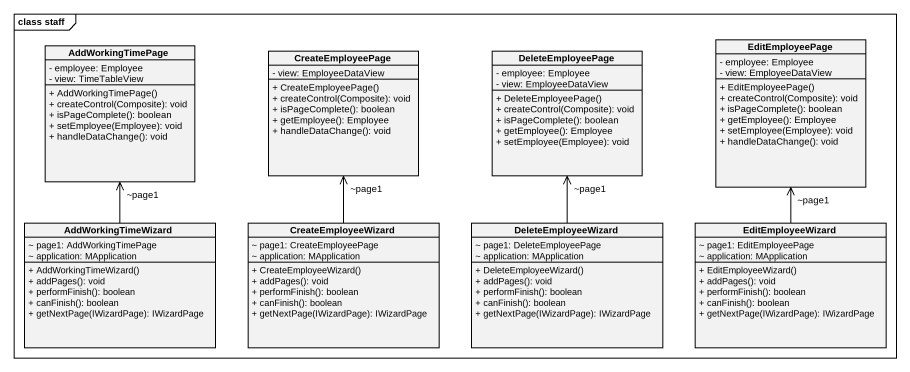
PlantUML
@startuml
mainframe class staff
hide circle
hide empty members
skinparam classAttributeIconSize 0
class AddWorkingTimePage {
  - employee: Employee
  - view: TimeTableView
  + AddWorkingTimePage()
  + createControl(Composite): void
  + isPageComplete(): boolean
  + setEmployee(Employee): void
  + handleDataChange(): void
}
class CreateEmployeePage {
  - view: EmployeeDataView
  + CreateEmployeePage()
  + createControl(Composite): void
  + isPageComplete(): boolean
  + getEmployee(): Employee
  + handleDataChange(): void
}
class DeleteEmployeePage {
  - employee: Employee
  - view: EmployeeDataView
  + DeleteEmployeePage()
  + createControl(Composite): void
  + isPageComplete(): boolean
  + getEmployee(): Employee
  + setEmployee(Employee): void
}
class EditEmployeePage {
  - employee: Employee
  - view: EmployeeDataView
  + EditEmployeePage()
  + createControl(Composite): void
  + isPageComplete(): boolean
  + getEmployee(): Employee
  + setEmployee(Employee): void
  + handleDataChange(): void
}
class AddWorkingTimeWizard {
  ~ page1: AddWorkingTimePage
  ~ application: MApplication
  + AddWorkingTimeWizard()
  + addPages(): void
  + performFinish(): boolean
  + canFinish(): boolean
  + getNextPage(IWizardPage): IWizardPage
}
class CreateEmployeeWizard {
  ~ page1: CreateEmployeePage
  ~ application: MApplication
  + CreateEmployeeWizard()
  + addPages(): void
  + performFinish(): boolean
  + canFinish(): boolean
  + getNextPage(IWizardPage): IWizardPage
}
class DeleteEmployeeWizard {
  ~ page1: DeleteEmployeePage
  ~ application: MApplication
  + DeleteEmployeeWizard()
  + addPages(): void
  + performFinish(): boolean
  + canFinish(): boolean
  + getNextPage(IWizardPage): IWizardPage
}
class EditEmployeeWizard {
  ~ page1: EditEmployeePage
  ~ application: MApplication
  + EditEmployeeWizard()
  + addPages(): void
  + performFinish(): boolean
  + canFinish(): boolean
  + getNextPage(IWizardPage): IWizardPage
}
AddWorkingTimeWizard -up-> "~page1" AddWorkingTimePage
CreateEmployeeWizard -up-> "~page1" CreateEmployeePage
DeleteEmployeeWizard -up-> "~page1" DeleteEmployeePage
EditEmployeeWizard -up-> "~page1" EditEmployeePage
@enduml
